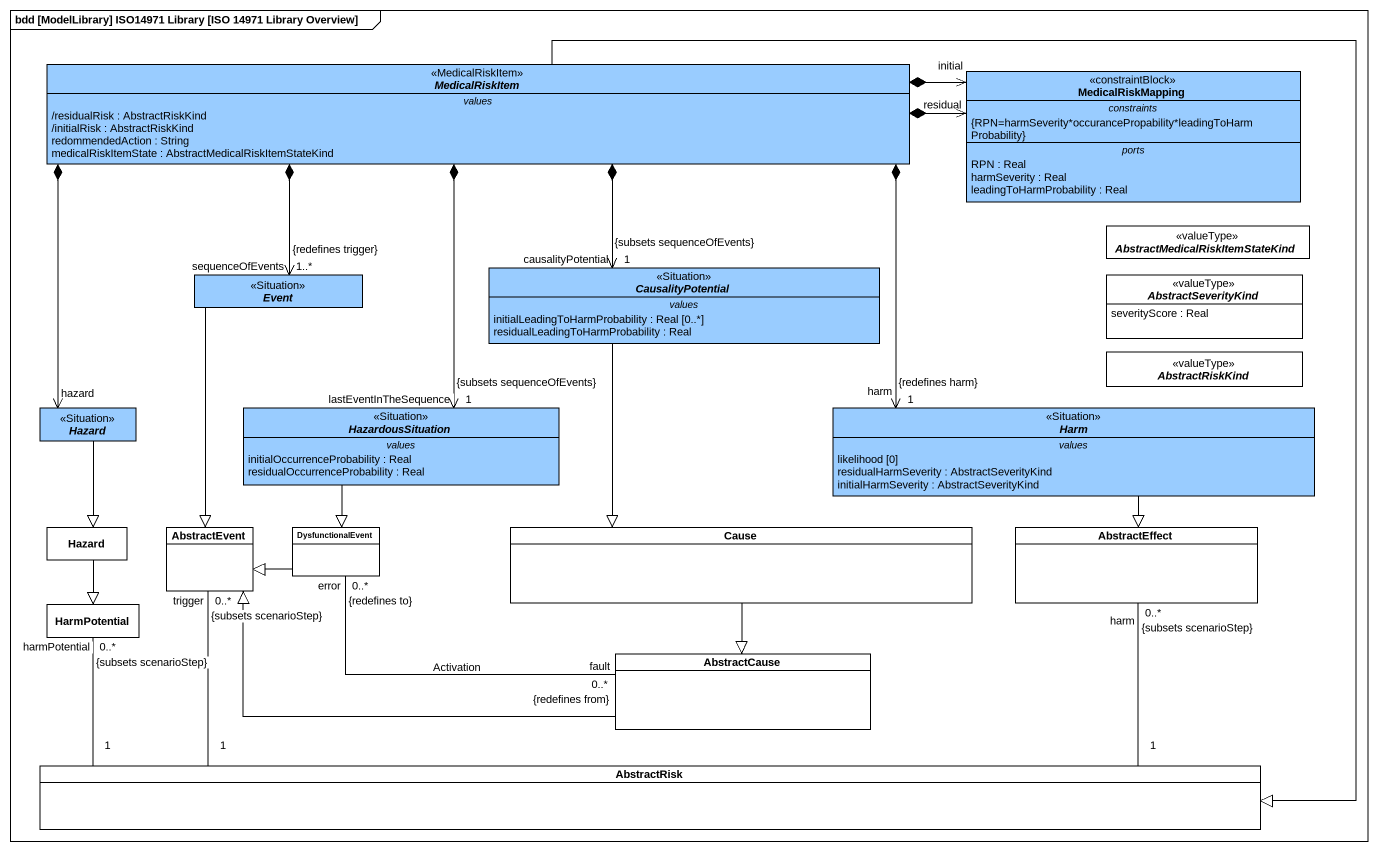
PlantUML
@startuml
mainframe bdd [ModelLibrary] ISO14971 Library [ISO 14971 Library Overview]
hide circle
hide empty members
abstract class MedicalRiskItem <<MedicalRiskItem>> #99CCFF {
  -- values --
  /residualRisk : AbstractRiskKind
  /initialRisk : AbstractRiskKind
  redommendedAction : String
  medicalRiskItemState : AbstractMedicalRiskItemStateKind
}
class MedicalRiskMapping <<constraintBlock>> #99CCFF {
  -- constraints --
  {RPN=harmSeverity*occurancePropability*leadingToHarmProbability}
  -- ports --
  RPN : Real
  harmSeverity : Real
  leadingToHarmProbability : Real
}
enum "AbstractMedicalRiskItemStateKind" as AbstractMedicalRiskItemState <<valueType>>
abstract class Event <<Situation>> #99CCFF
abstract class CausalityPotential <<Situation>> #99CCFF {
  -- values --
  initialLeadingToHarmProbability : Real [0..*]
  residualLeadingToHarmProbability : Real
}
enum AbstractSeverityKind <<valueType>> {
  severityScore : Real
}
enum AbstractRiskKind <<valueType>>
abstract class Hazard <<Situation>> #99CCFF
abstract class HazardousSituation <<Situation>> #99CCFF {
  -- values --
  initialOccurrenceProbability : Real
  residualOccurrenceProbability : Real
}
abstract class Harm <<Situation>> #99CCFF {
  -- values --
  likelihood [0]
  residualHarmSeverity : AbstractSeverityKind
  initialHarmSeverity : AbstractSeverityKind
}
class "Hazard" as Hazard_2
class AbstractEvent
class DysfunctionalEvent
class Cause
class AbstractEffect
class HarmPotential
class AbstractCause
class AbstractRisk
MedicalRiskItem *-right-> "initial" MedicalRiskMapping
MedicalRiskItem *-right-> "residual" MedicalRiskMapping
MedicalRiskItem *--> "sequenceOfEvents\n1..*\n{redefines trigger}" Event
MedicalRiskItem *--> "causalityPotential\n1\n{subsets sequenceOfEvents}" CausalityPotential
MedicalRiskItem *--> "hazard" Hazard
MedicalRiskItem *--> "lastEventInTheSequence\n1\n{subsets sequenceOfEvents}" HazardousSituation
MedicalRiskItem *-right-> "harm\n1\n{redefines harm}" Harm
MedicalRiskItem --|> AbstractRisk
Event --|> AbstractEvent
CausalityPotential --|> Cause
Hazard --|> Hazard_2
HazardousSituation --|> DysfunctionalEvent
Harm --|> AbstractEffect
Hazard_2 --|> HarmPotential
DysfunctionalEvent -left-|> AbstractEvent
Cause --|> AbstractCause
AbstractCause -left-|> AbstractEvent
AbstractCause "fault\n0..*\n{redefines from}" -left- "error\n0..*\n{redefines to}" DysfunctionalEvent : Activation
AbstractRisk "1" -left- "trigger\n0..*\n{subsets scenarioStep}" AbstractEvent
AbstractRisk "1" -right- "harm\n0..*\n{subsets scenarioStep}" AbstractEffect
AbstractRisk "1" -left- "harmPotential\n0..*\n{subsets scenarioStep}" HarmPotential
@enduml
